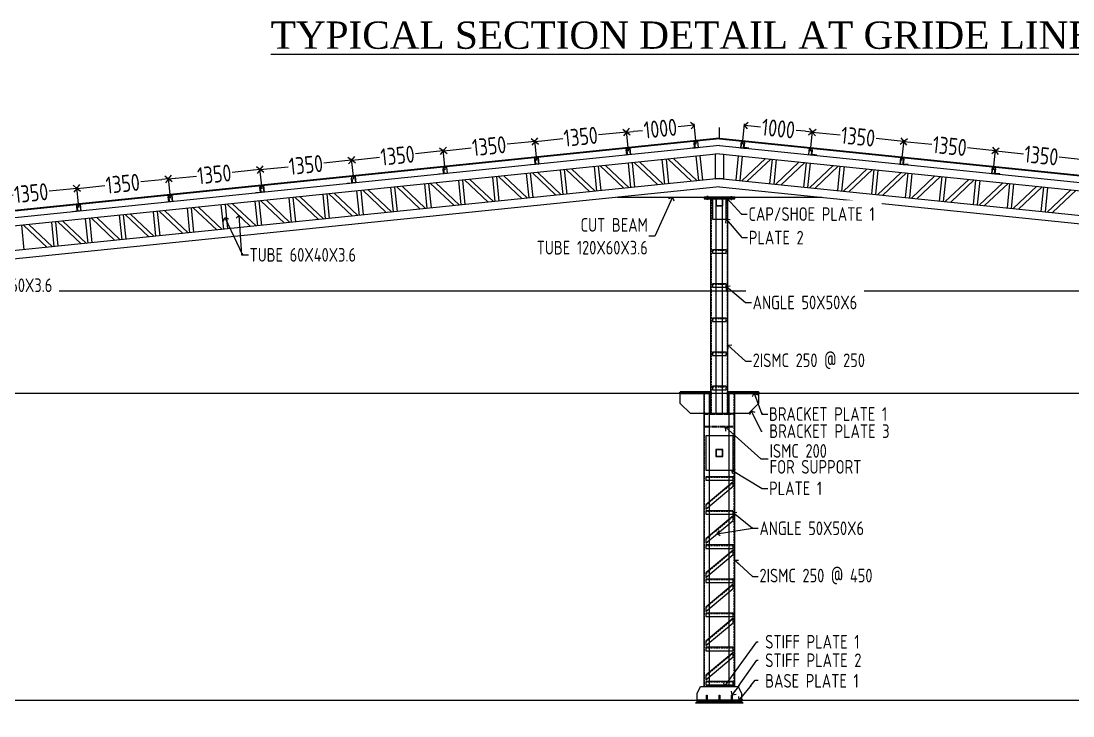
# Model space of a CAD drawing. Header units: millimetres. Extents: x 3470347 to 5996549, y -3470518 to 17149644.
# Drawn here: x 4639442 to 4654866, y 6613674 to 6623855 of the extents above; entities that cross this region are included whole.
import ezdxf

# ---------------------------------------------------------------- set-up
doc = ezdxf.new("R2010")
doc.units = ezdxf.units.MM
doc.header["$MEASUREMENT"] = 0
doc.header["$PDMODE"] = 35
doc.header["$PDSIZE"] = -5
doc.linetypes.add('DASHED', pattern=[0.75, 0.5, -0.25])
doc.linetypes.add('DASHED2', pattern=[0.375, 0.25, -0.125])
doc.layers.get('0').update_dxf_attribs({"linetype": 'CONTINUOUS', "lineweight": 25})
doc.layers.get('DEFPOINTS').update_dxf_attribs({"linetype": 'CONTINUOUS', "lineweight": 25})
doc.layers.add('BOLT', color=1, linetype='CONTINUOUS')
doc.layers.add('L5', color=10, linetype='CONTINUOUS', lineweight=40)
doc.layers.add('rRCC 1', color=3, linetype='CONTINUOUS', lineweight=25)
doc.styles.add('Arial', font='arial.ttf', dxfattribs={"height": 0.2})
doc.styles.add('DIM', font='geniso.shx', dxfattribs={"width": 0.85})
doc.styles.add('TEXT3', font='geniso.shx')
doc.dimstyles.new('ST-100', dxfattribs={"dimscale": 100, "dimtxt": 7, "dimasz": 5, "dimexe": 0.18, "dimexo": 0.0625, "dimgap": 0.2, "dimtad": 0, "dimdec": 0, "dimzin": 0, "dimdsep": 46, "dimtxsty": 'DIM', "dimblk": 'OPEN90', "dimcen": 0.09, "dimclrd": 256, "dimclrt": 7, "dimadec": 0, "dimazin": 0, "dimtfac": 1, "dimtdec": 0, "dimtofl": 0, "dimtmove": 0, "dimatfit": 3, "dimldrblk": 'OPEN90', "dimfxl": 1, "dimtolj": 1, "dimtzin": 0, "dimlwd": -1, "dimarcsym": 0})

# ---------------------------------------------------------------- blocks, each defined once
blk = doc.blocks.new('_Open90')
at = {"color": 0, "linetype": 'ByBlock', "lineweight": -2}
for p, q in [((0, 0), (-1, 0)), ((-0.5, 0.5), (0, 0)), ((0, 0), (-0.5, -0.5))]:
    blk.add_line(p, q, dxfattribs=at)
blk = doc.blocks.new('*D1465')
at = {"layer": 'BOLT'}
for p, q in [((4640162, 6621394), (4639853, 6621362)), ((4639018, 6621277), (4639327, 6621308))]:
    blk.add_line(p, q, dxfattribs=at)
at = {"layer": 'BOLT', "color": 0, "lineweight": -2}
for p, q in [((4640290, 6621124), (4640259, 6621422)), ((4638947, 6620987), (4638916, 6621284))]:
    blk.add_line(p, q, dxfattribs=at)
at = {"layer": 'DEFPOINTS', "color": 0}
for p in [(4640261, 6621404), (4640290, 6621118), (4638947, 6620981)]:
    blk.add_point(p, dxfattribs=at)
at = {"layer": 'BOLT', "yscale": 100, "zscale": 100}
for p, xscale, rotation in [((4640261, 6621404), 99.99999999999999, 5.848071763010204), ((4638918, 6621267), 100, 185.8480717630102)]:
    blk.add_blockref('_Open90', p, dxfattribs=dict(at, xscale=xscale, rotation=rotation))
at = {"layer": 'BOLT', "color": 7, "insert": (4639590, 6621335), "char_height": 250, "attachment_point": 5, "rotation": 5.8481, "style": 'DIM'}
blk.add_mtext('\\A1;1350', dxfattribs=at)
blk = doc.blocks.new('*D1466')
at = {"layer": 'BOLT'}
for p, q in [((4641505, 6621531), (4641196, 6621500)), ((4640361, 6621414), (4640670, 6621446))]:
    blk.add_line(p, q, dxfattribs=at)
at = {"layer": 'BOLT', "color": 0, "lineweight": -2}
for p, q in [((4641633, 6621262), (4641602, 6621560)), ((4640290, 6621124), (4640259, 6621422))]:
    blk.add_line(p, q, dxfattribs=at)
at = {"layer": 'DEFPOINTS', "color": 0}
for p in [(4641604, 6621542), (4641633, 6621256), (4640290, 6621118)]:
    blk.add_point(p, dxfattribs=at)
at = {"layer": 'BOLT', "yscale": 100, "zscale": 100}
for p, xscale, rotation in [((4641604, 6621542), 99.99999999999999, 5.848071763010204), ((4640261, 6621404), 100, 185.8480717630102)]:
    blk.add_blockref('_Open90', p, dxfattribs=dict(at, xscale=xscale, rotation=rotation))
at = {"layer": 'BOLT', "color": 7, "insert": (4640933, 6621473), "char_height": 250, "attachment_point": 5, "rotation": 5.8481, "style": 'DIM'}
blk.add_mtext('\\A1;1350', dxfattribs=at)
blk = doc.blocks.new('*D1467')
at = {"layer": 'BOLT', "color": 0, "lineweight": -2}
for p, q in [((4642976, 6621399), (4642945, 6621697)), ((4641633, 6621262), (4641602, 6621560))]:
    blk.add_line(p, q, dxfattribs=at)
at = {"layer": 'BOLT'}
for p, q in [((4641704, 6621552), (4642013, 6621583)), ((4642848, 6621669), (4642539, 6621637))]:
    blk.add_line(p, q, dxfattribs=at)
at = {"layer": 'DEFPOINTS', "color": 0}
for p in [(4642947, 6621679), (4642976, 6621393), (4641633, 6621256)]:
    blk.add_point(p, dxfattribs=at)
at = {"layer": 'BOLT', "xscale": 100, "yscale": 100, "zscale": 100}
for p, rotation in [((4642947, 6621679), 5.848071763014231), ((4641604, 6621542), 185.8480717630142)]:
    blk.add_blockref('_Open90', p, dxfattribs=dict(at, rotation=rotation))
at = {"layer": 'BOLT', "color": 7, "insert": (4642276, 6621610), "char_height": 250, "attachment_point": 5, "rotation": 5.8481, "style": 'DIM'}
blk.add_mtext('\\A1;1350', dxfattribs=at)
blk = doc.blocks.new('*D1468')
at = {"layer": 'BOLT', "color": 0, "lineweight": -2}
for p, q in [((4644319, 6621537), (4644288, 6621835)), ((4642976, 6621399), (4642945, 6621697))]:
    blk.add_line(p, q, dxfattribs=at)
at = {"layer": 'BOLT'}
for p, q in [((4643047, 6621689), (4643356, 6621721)), ((4644191, 6621807), (4643882, 6621775))]:
    blk.add_line(p, q, dxfattribs=at)
at = {"layer": 'DEFPOINTS', "color": 0}
for p in [(4644290, 6621817), (4644319, 6621531), (4642976, 6621393)]:
    blk.add_point(p, dxfattribs=at)
at = {"layer": 'BOLT', "xscale": 100, "yscale": 100, "zscale": 100}
for p, rotation in [((4644290, 6621817), 5.848071763006177), ((4642947, 6621679), 185.8480717630061)]:
    blk.add_blockref('_Open90', p, dxfattribs=dict(at, rotation=rotation))
at = {"layer": 'BOLT', "color": 7, "insert": (4643619, 6621748), "char_height": 250, "attachment_point": 5, "rotation": 5.8481, "style": 'DIM'}
blk.add_mtext('\\A1;1350', dxfattribs=at)
blk = doc.blocks.new('*D1469')
at = {"layer": 'BOLT', "color": 0, "lineweight": -2}
for p, q in [((4644319, 6621537), (4644288, 6621835)), ((4645662, 6621674), (4645631, 6621972))]:
    blk.add_line(p, q, dxfattribs=at)
at = {"layer": 'BOLT'}
for p, q in [((4644390, 6621827), (4644698, 6621859)), ((4645534, 6621944), (4645225, 6621912))]:
    blk.add_line(p, q, dxfattribs=at)
at = {"layer": 'DEFPOINTS', "color": 0}
for p in [(4645633, 6621954), (4644319, 6621531), (4645662, 6621668)]:
    blk.add_point(p, dxfattribs=at)
at = {"layer": 'BOLT', "xscale": 100, "yscale": 100, "zscale": 100}
for p, rotation in [((4645633, 6621954), 5.848071763045499), ((4644290, 6621817), 185.8480717630455)]:
    blk.add_blockref('_Open90', p, dxfattribs=dict(at, rotation=rotation))
at = {"layer": 'BOLT', "color": 7, "insert": (4644962, 6621885), "char_height": 250, "attachment_point": 5, "rotation": 5.8481, "style": 'DIM'}
blk.add_mtext('\\A1;1350', dxfattribs=at)
blk = doc.blocks.new('*D1470')
at = {"layer": 'BOLT'}
for p, q in [((4645733, 6621964), (4646041, 6621996)), ((4646877, 6622082), (4646568, 6622050))]:
    blk.add_line(p, q, dxfattribs=at)
at = {"layer": 'BOLT', "color": 0, "lineweight": -2}
for p, q in [((4647005, 6621812), (4646974, 6622110)), ((4645662, 6621674), (4645631, 6621972))]:
    blk.add_line(p, q, dxfattribs=at)
at = {"layer": 'DEFPOINTS', "color": 0}
for p in [(4646976, 6622092), (4647005, 6621806), (4645662, 6621668)]:
    blk.add_point(p, dxfattribs=at)
at = {"layer": 'BOLT', "xscale": 100, "yscale": 100, "zscale": 100}
for p, rotation in [((4646976, 6622092), 5.848071763014231), ((4645633, 6621954), 185.8480717630142)]:
    blk.add_blockref('_Open90', p, dxfattribs=dict(at, rotation=rotation))
at = {"layer": 'BOLT', "color": 7, "insert": (4646305, 6622023), "char_height": 250, "attachment_point": 5, "rotation": 5.8481, "style": 'DIM'}
blk.add_mtext('\\A1;1350', dxfattribs=at)
blk = doc.blocks.new('*D1471')
at = {"layer": 'BOLT'}
for p, q in [((4647076, 6622102), (4647384, 6622134)), ((4648220, 6622219), (4647911, 6622188))]:
    blk.add_line(p, q, dxfattribs=at)
at = {"layer": 'BOLT', "color": 0, "lineweight": -2}
for p, q in [((4648348, 6621950), (4648317, 6622247)), ((4647005, 6621812), (4646974, 6622110))]:
    blk.add_line(p, q, dxfattribs=at)
at = {"layer": 'DEFPOINTS', "color": 0}
for p in [(4648319, 6622229), (4648348, 6621943), (4647005, 6621806)]:
    blk.add_point(p, dxfattribs=at)
at = {"layer": 'BOLT', "xscale": 100, "yscale": 100, "zscale": 100}
for p, rotation in [((4646976, 6622092), 185.8480717630455), ((4648319, 6622229), 5.848071763045499)]:
    blk.add_blockref('_Open90', p, dxfattribs=dict(at, rotation=rotation))
at = {"layer": 'BOLT', "color": 7, "insert": (4647648, 6622161), "char_height": 250, "attachment_point": 5, "rotation": 5.8481, "style": 'DIM'}
blk.add_mtext('\\A1;1350', dxfattribs=at)
blk = doc.blocks.new('*D1472')
at = {"layer": 'BOLT'}
for p, q in [((4649214, 6622321), (4649079, 6622307)), ((4648418, 6622240), (4648553, 6622253))]:
    blk.add_line(p, q, dxfattribs=at)
at = {"layer": 'BOLT', "color": 0, "lineweight": -2}
for p, q in [((4649342, 6622051), (4649312, 6622349)), ((4648348, 6621950), (4648317, 6622247))]:
    blk.add_line(p, q, dxfattribs=at)
at = {"layer": 'DEFPOINTS', "color": 0}
for p in [(4649314, 6622331), (4649343, 6622045), (4648348, 6621943)]:
    blk.add_point(p, dxfattribs=at)
at = {"layer": 'BOLT', "yscale": 100, "zscale": 100}
for p, xscale, rotation in [((4648319, 6622229), 99.99999999999999, 185.8480717630119), ((4649314, 6622331), 100, 5.848071763011922)]:
    blk.add_blockref('_Open90', p, dxfattribs=dict(at, xscale=xscale, rotation=rotation))
at = {"layer": 'BOLT', "color": 7, "insert": (4648816, 6622280), "char_height": 250, "attachment_point": 5, "rotation": 5.8481, "style": 'DIM'}
blk.add_mtext('\\A1;1000', dxfattribs=at)
blk = doc.blocks.new('*D1456')
at = {"layer": 'BOLT', "color": 0, "lineweight": -2}
for p, q in [((4653701, 6621674), (4653732, 6621972)), ((4655044, 6621537), (4655074, 6621835))]:
    blk.add_line(p, q, dxfattribs=at)
at = {"layer": 'BOLT'}
for p, q in [((4653829, 6621944), (4654138, 6621912)), ((4654973, 6621827), (4654664, 6621859))]:
    blk.add_line(p, q, dxfattribs=at)
at = {"layer": 'DEFPOINTS', "color": 0}
for p in [(4653730, 6621954), (4653700, 6621668), (4655043, 6621531)]:
    blk.add_point(p, dxfattribs=at)
at = {"layer": 'BOLT', "yscale": 100, "zscale": 100}
for p, xscale, rotation in [((4653730, 6621954), 100, 174.1519282407262), ((4655073, 6621817), 99.99999999999999, 354.1519282407262)]:
    blk.add_blockref('_Open90', p, dxfattribs=dict(at, xscale=xscale, rotation=rotation))
at = {"layer": 'BOLT', "color": 7, "insert": (4654401, 6621885), "char_height": 250, "attachment_point": 5, "rotation": 354.1519, "style": 'DIM'}
blk.add_mtext('\\A1;1350', dxfattribs=at)
blk = doc.blocks.new('*D1457')
at = {"layer": 'BOLT', "color": 0, "lineweight": -2}
for p, q in [((4652358, 6621812), (4652389, 6622110)), ((4653701, 6621674), (4653732, 6621972))]:
    blk.add_line(p, q, dxfattribs=at)
at = {"layer": 'BOLT'}
for p, q in [((4652486, 6622082), (4652795, 6622050)), ((4653630, 6621964), (4653321, 6621996))]:
    blk.add_line(p, q, dxfattribs=at)
at = {"layer": 'DEFPOINTS', "color": 0}
for p in [(4652387, 6622092), (4652357, 6621806), (4653700, 6621668)]:
    blk.add_point(p, dxfattribs=at)
at = {"layer": 'BOLT', "xscale": 100, "yscale": 100, "zscale": 100}
for p, rotation in [((4652387, 6622092), 174.1519282407575), ((4653730, 6621954), 354.1519282407575)]:
    blk.add_blockref('_Open90', p, dxfattribs=dict(at, rotation=rotation))
at = {"layer": 'BOLT', "color": 7, "insert": (4653058, 6622023), "char_height": 250, "attachment_point": 5, "rotation": 354.1519, "style": 'DIM'}
blk.add_mtext('\\A1;1350', dxfattribs=at)
blk = doc.blocks.new('*D1458')
at = {"layer": 'BOLT', "color": 0, "lineweight": -2}
for p, q in [((4651015, 6621950), (4651046, 6622247)), ((4652358, 6621812), (4652389, 6622110))]:
    blk.add_line(p, q, dxfattribs=at)
at = {"layer": 'BOLT'}
for p, q in [((4651143, 6622219), (4651452, 6622188)), ((4652287, 6622102), (4651978, 6622134))]:
    blk.add_line(p, q, dxfattribs=at)
at = {"layer": 'DEFPOINTS', "color": 0}
for p in [(4651044, 6622229), (4651014, 6621943), (4652357, 6621806)]:
    blk.add_point(p, dxfattribs=at)
at = {"layer": 'BOLT', "yscale": 100, "zscale": 100}
for p, xscale, rotation in [((4651044, 6622229), 100, 174.1519282407262), ((4652387, 6622092), 99.99999999999999, 354.1519282407262)]:
    blk.add_blockref('_Open90', p, dxfattribs=dict(at, xscale=xscale, rotation=rotation))
at = {"layer": 'BOLT', "color": 7, "insert": (4651715, 6622161), "char_height": 250, "attachment_point": 5, "rotation": 354.1519, "style": 'DIM'}
blk.add_mtext('\\A1;1350', dxfattribs=at)
blk = doc.blocks.new('*D1459')
at = {"layer": 'BOLT', "color": 0, "lineweight": -2}
for p, q in [((4650020, 6622051), (4650051, 6622349)), ((4651015, 6621950), (4651046, 6622247))]:
    blk.add_line(p, q, dxfattribs=at)
at = {"layer": 'BOLT'}
for p, q in [((4650148, 6622321), (4650283, 6622307)), ((4650944, 6622240), (4650809, 6622253))]:
    blk.add_line(p, q, dxfattribs=at)
at = {"layer": 'DEFPOINTS', "color": 0}
for p in [(4650049, 6622331), (4650020, 6622045), (4651014, 6621943)]:
    blk.add_point(p, dxfattribs=at)
at = {"layer": 'BOLT', "xscale": 100, "yscale": 100, "zscale": 100}
for p, rotation in [((4650049, 6622331), 174.1519282407419), ((4651044, 6622229), 354.151928240742)]:
    blk.add_blockref('_Open90', p, dxfattribs=dict(at, rotation=rotation))
at = {"layer": 'BOLT', "color": 7, "insert": (4650546, 6622280), "char_height": 250, "attachment_point": 5, "rotation": 354.1519, "style": 'DIM'}
blk.add_mtext('\\A1;1000', dxfattribs=at)

msp = doc.modelspace()

# ---------------------------------------------------------------- hatches: boundary and pattern name
at = {"transparency": 33554559}
h = msp.add_hatch(color=2, dxfattribs=at)
h.dxf.hatch_style = 1
h.paths.add_polyline_path([(4648319.53, 6621988.69), (4648329.31, 6621893.18), (4648377.06, 6621898.08), (4648367.28, 6621993.58)])
h.paths.add_polyline_path([(4648323.04, 6621985.83), (4648332.17, 6621896.69), (4648373.55, 6621900.93), (4648364.43, 6621990.07)], flags=16)
h = msp.add_hatch(color=2, dxfattribs=at)
h.dxf.hatch_style = 1
h.paths.add_polyline_path([(4649314.33, 6622090.58), (4649324.11, 6621995.08), (4649371.86, 6621999.97), (4649362.08, 6622095.47)])
h.paths.add_polyline_path([(4649317.84, 6622087.72), (4649326.97, 6621998.59), (4649368.35, 6622002.82), (4649359.22, 6622091.96)], flags=16)
h = msp.add_hatch(color=2, dxfattribs=at)
h.dxf.hatch_style = 1
h.paths.add_polyline_path([(4649990.88, 6621999.97), (4650038.63, 6621995.08), (4650048.42, 6622090.58), (4650000.67, 6622095.47)])
h.paths.add_polyline_path([(4649994.39, 6622002.82), (4650035.78, 6621998.59), (4650044.91, 6622087.72), (4650003.52, 6622091.96)], flags=16)
h = msp.add_hatch(color=2, dxfattribs=at)
h.dxf.hatch_style = 1
h.paths.add_polyline_path([(4650985.68, 6621898.08), (4651033.43, 6621893.18), (4651043.21, 6621988.69), (4650995.46, 6621993.58)])
h.paths.add_polyline_path([(4650989.19, 6621900.93), (4651030.57, 6621896.69), (4651039.7, 6621985.83), (4650998.32, 6621990.07)], flags=16)
h = msp.add_hatch(color=2, dxfattribs=at)
h.dxf.hatch_style = 1
h.paths.add_polyline_path([(4646976.56, 6621851.13), (4646986.34, 6621755.63), (4647034.09, 6621760.52), (4647024.31, 6621856.02)])
h.paths.add_polyline_path([(4646980.07, 6621848.27), (4646989.2, 6621759.14), (4647030.58, 6621763.38), (4647021.45, 6621852.51)], flags=16)
h = msp.add_hatch(color=2, dxfattribs=at)
h.dxf.hatch_style = 1
h.paths.add_polyline_path([(4652328.65, 6621760.52), (4652376.4, 6621755.63), (4652386.18, 6621851.13), (4652338.43, 6621856.02)])
h.paths.add_polyline_path([(4652332.16, 6621763.38), (4652373.55, 6621759.14), (4652382.68, 6621848.27), (4652341.29, 6621852.51)], flags=16)
h = msp.add_hatch(color=2, dxfattribs=at)
h.dxf.hatch_style = 1
h.paths.add_polyline_path([(4645633.58, 6621713.58), (4645643.37, 6621618.08), (4645691.12, 6621622.97), (4645681.33, 6621718.47)])
h.paths.add_polyline_path([(4645637.09, 6621710.72), (4645646.22, 6621621.59), (4645687.61, 6621625.83), (4645678.48, 6621714.96)], flags=16)
h = msp.add_hatch(color=2, dxfattribs=at)
h.dxf.hatch_style = 1
h.paths.add_polyline_path([(4653671.63, 6621622.97), (4653719.38, 6621618.08), (4653729.16, 6621713.58), (4653681.41, 6621718.47)])
h.paths.add_polyline_path([(4653675.14, 6621625.83), (4653716.52, 6621621.59), (4653725.65, 6621710.72), (4653684.27, 6621714.96)], flags=16)
h = msp.add_hatch(color=2, dxfattribs=at)
h.dxf.hatch_style = 1
h.paths.add_polyline_path([(4644290.61, 6621576.03), (4644300.39, 6621480.53), (4644348.14, 6621485.42), (4644338.36, 6621580.92)])
h.paths.add_polyline_path([(4644294.12, 6621573.17), (4644303.25, 6621484.04), (4644344.63, 6621488.27), (4644335.5, 6621577.41)], flags=16)
h = msp.add_hatch(color=2, dxfattribs=at)
h.dxf.hatch_style = 1
h.paths.add_polyline_path([(4642947.64, 6621438.47), (4642957.42, 6621342.97), (4643005.17, 6621347.86), (4642995.39, 6621443.36)])
h.paths.add_polyline_path([(4642951.15, 6621435.62), (4642960.28, 6621346.48), (4643001.66, 6621350.72), (4642992.53, 6621439.86)], flags=16)
h = msp.add_hatch(color=2, dxfattribs=at)
h.dxf.hatch_style = 1
h.paths.add_polyline_path([(4641604.66, 6621300.92), (4641614.44, 6621205.42), (4641662.19, 6621210.31), (4641652.41, 6621305.81)])
h.paths.add_polyline_path([(4641608.17, 6621298.06), (4641617.3, 6621208.93), (4641658.68, 6621213.17), (4641649.56, 6621302.3)], flags=16)
h = msp.add_hatch(color=2, dxfattribs=at)
h.dxf.hatch_style = 1
h.paths.add_polyline_path([(4649631.37, 6621150.4), (4649631.37, 6621250.4), (4649731.37, 6621250.4), (4649731.37, 6621150.4)])
h.paths.add_polyline_path([(4649635.37, 6621154.4), (4649635.37, 6621246.4), (4649727.37, 6621246.4), (4649727.37, 6621154.4)], flags=16)
h = msp.add_hatch(color=2, dxfattribs=at)
h.dxf.hatch_style = 1
h.paths.add_polyline_path([(4640261.69, 6621163.37), (4640271.47, 6621067.87), (4640319.22, 6621072.76), (4640309.44, 6621168.26)])
h.paths.add_polyline_path([(4640265.2, 6621160.51), (4640274.33, 6621071.38), (4640315.71, 6621075.62), (4640306.58, 6621164.75)], flags=16)
h = msp.add_hatch(color=2, dxfattribs=at)
h.dxf.hatch_style = 1
h.paths.add_polyline_path([(4649631.37, 6617477.4), (4649631.37, 6617577.4), (4649731.37, 6617577.4), (4649731.37, 6617477.4)])
h.paths.add_polyline_path([(4649635.37, 6617481.4), (4649635.37, 6617573.4), (4649727.37, 6617573.4), (4649727.37, 6617481.4)], flags=16)

# ---------------------------------------------------------------- linework, layer by layer
at = {"color": 1}
for p, q in [((4649556.37, 6618104.4, 0), (4649556.37, 6621250.89, 0)), ((4649636.37, 6618104.4, 0), (4649636.37, 6621250.89, 0)), ((4649726.37, 6618104.4, 0), (4649726.37, 6621250.89, 0)), ((4649806.37, 6618104.4, 0), (4649806.37, 6621250.89, 0)), ((4649536.37, 6618004.4, 0), (4649536.37, 6618404.4, 0)), ((4649826.37, 6617804.4, 0), (4649826.37, 6618404.4, 0))]:
    msp.add_line(p, q, dxfattribs=at)
at = {"color": 1, "linetype": 'DASHED', "ltscale": 50}
for p, q in [((4649563.47, 6618104.4, 0), (4649563.47, 6621250.89, 0)), ((4649799.27, 6618104.4, 0), (4649799.27, 6621250.89, 0)), ((4649463.47, 6618004.4, 0), (4649463.47, 6618404.4, 0)), ((4649899.27, 6617804.4, 0), (4649899.27, 6618404.4, 0))]:
    msp.add_line(p, q, dxfattribs=at)
at = {"color": 8, "elevation": 0}
for points in [[(4649681.37, 6622128.17), (4649681.37, 6622295.34)], [(4634681.37, 6619904.4), (4664681.37, 6619904.4)], [(4634681.37, 6618404.4), (4664681.37, 6618404.4)]]:
    msp.add_lwpolyline(points, dxfattribs=at)
at = {"color": 140, "elevation": 0}
for points in [[(4649681.37, 6622138.22), (4664696.37, 6620600.33), (4664696.37, 6616806.99)], [(4649681.37, 6622128.17), (4634676.37, 6620591.3), (4634676.37, 6616806.99)], [(4649681.37, 6622128.17), (4664686.37, 6620591.3), (4664686.37, 6616806.99)]]:
    msp.add_lwpolyline(points, dxfattribs=at)
at = {"color": 3, "elevation": 0}
for points in [[(4649681.36, 6622031.67), (4634775.22, 6620504.92)], [(4649681.38, 6622031.67), (4664587.52, 6620504.92)], [(4649681.38, 6622031.67), (4664587.52, 6620504.92)], [(4649681.36, 6621911.04), (4634787.45, 6620385.54)], [(4648880.59, 6621467.14), (4648843.91, 6621825.26)], [(4648940.28, 6621473.25), (4648903.6, 6621831.38)], [(4648928.47, 6621833.92), (4649274.27, 6621507.46)], [(4649007.32, 6621842), (4649353.15, 6621515.51)], [(4649377.99, 6621518.08), (4649341.31, 6621876.21)], [(4649437.68, 6621524.2), (4649401, 6621882.32)], [(4649681.36, 6621911.04), (4649621.36, 6621904.89), (4649621.36, 6621543.01), (4649681.36, 6621549.16)], [(4649681.38, 6621911.04), (4664575.29, 6620385.54)], [(4649681.38, 6621911.04), (4649741.38, 6621904.89), (4649741.38, 6621543.01), (4649681.38, 6621549.16)], [(4649925.06, 6621524.2), (4649961.75, 6621882.32)], [(4649984.75, 6621518.08), (4650021.43, 6621876.21)], [(4650355.43, 6621842), (4650009.59, 6621515.51)], [(4650434.27, 6621833.92), (4650088.47, 6621507.46)], [(4650422.46, 6621473.25), (4650459.14, 6621831.38)], [(4650482.15, 6621467.14), (4650518.83, 6621825.26)], [(4647388.4, 6621314.3), (4647351.72, 6621672.43)], [(4647448.09, 6621320.41), (4647411.41, 6621678.54)], [(4647436.28, 6621681.09), (4647782.08, 6621354.62)], [(4647515.12, 6621689.16), (4647860.96, 6621362.67)], [(4647885.8, 6621365.25), (4647849.12, 6621723.37)], [(4647945.49, 6621371.36), (4647908.8, 6621729.49)], [(4647933.67, 6621732.03), (4648279.48, 6621405.57)], [(4648012.52, 6621740.11), (4648358.36, 6621413.62)], [(4648383.2, 6621416.19), (4648346.51, 6621774.32)], [(4648442.88, 6621422.31), (4648406.2, 6621780.43)], [(4648431.07, 6621782.98), (4648776.88, 6621456.51)], [(4648509.92, 6621791.06), (4648855.75, 6621464.56)], [(4650852.82, 6621791.06), (4650506.99, 6621464.56)], [(4650931.67, 6621782.98), (4650585.87, 6621456.51)], [(4650919.86, 6621422.31), (4650956.54, 6621780.43)], [(4650979.55, 6621416.19), (4651016.23, 6621774.32)], [(4651350.22, 6621740.11), (4651004.39, 6621413.62)], [(4651429.07, 6621732.03), (4651083.27, 6621405.57)], [(4651417.26, 6621371.36), (4651453.94, 6621729.49)], [(4651476.95, 6621365.25), (4651513.63, 6621723.37)], [(4651847.62, 6621689.16), (4651501.78, 6621362.67)], [(4651926.47, 6621681.09), (4651580.66, 6621354.62)], [(4651914.66, 6621320.41), (4651951.34, 6621678.54)], [(4651974.34, 6621314.3), (4652011.02, 6621672.43)], [(4649681.36, 6621549.16), (4634824.13, 6620027.42)], [(4645896.21, 6621161.46), (4645859.53, 6621519.59)], [(4645955.89, 6621167.58), (4645919.21, 6621525.7)], [(4645944.08, 6621528.25), (4646289.89, 6621201.79)], [(4646022.93, 6621536.33), (4646368.77, 6621209.83)], [(4646393.6, 6621212.41), (4646356.92, 6621570.54)], [(4646453.29, 6621218.52), (4646416.61, 6621576.65)], [(4646441.48, 6621579.2), (4646787.28, 6621252.73)], [(4646520.33, 6621587.27), (4646866.16, 6621260.78)], [(4646891, 6621263.36), (4646854.32, 6621621.48)], [(4646950.69, 6621269.47), (4646914.01, 6621627.6)], [(4646938.88, 6621630.14), (4647284.68, 6621303.68)], [(4647017.73, 6621638.22), (4647363.56, 6621311.72)], [(4649681.38, 6621549.16), (4664538.61, 6620027.42)], [(4652345.02, 6621638.22), (4651999.18, 6621311.72)], [(4652423.86, 6621630.14), (4652078.06, 6621303.68)], [(4652412.05, 6621269.47), (4652448.73, 6621627.6)], [(4652471.74, 6621263.36), (4652508.42, 6621621.48)], [(4652842.41, 6621587.27), (4652496.58, 6621260.78)], [(4652921.26, 6621579.2), (4652575.46, 6621252.73)], [(4652909.45, 6621218.52), (4652946.13, 6621576.65)], [(4652969.14, 6621212.41), (4653005.82, 6621570.54)], [(4653339.81, 6621536.33), (4652993.98, 6621209.83)], [(4653418.66, 6621528.25), (4653072.86, 6621201.79)], [(4653406.85, 6621167.58), (4653443.53, 6621525.7)], [(4653466.54, 6621161.46), (4653503.22, 6621519.59)], [(4649681.36, 6621428.53), (4634836.36, 6619908.04)], [(4644404.01, 6621008.63), (4644367.33, 6621366.75)], [(4644463.7, 6621014.74), (4644427.02, 6621372.87)], [(4644451.89, 6621375.42), (4644797.69, 6621048.95)], [(4644530.74, 6621383.49), (4644876.57, 6621057)], [(4644901.41, 6621059.57), (4644864.73, 6621417.7)], [(4644961.1, 6621065.69), (4644924.42, 6621423.81)], [(4644949.29, 6621426.36), (4645295.09, 6621099.9)], [(4645028.14, 6621434.44), (4645373.97, 6621107.94)], [(4645398.81, 6621110.52), (4645362.13, 6621468.65)], [(4645458.5, 6621116.63), (4645421.82, 6621474.76)], [(4645446.69, 6621477.31), (4645792.49, 6621150.84)], [(4645525.53, 6621485.38), (4645871.37, 6621158.89)], [(4649681.38, 6621428.53), (4664526.38, 6619908.04)], [(4653837.21, 6621485.38), (4653491.37, 6621158.89)], [(4653916.06, 6621477.31), (4653570.25, 6621150.84)], [(4653904.25, 6621116.63), (4653940.93, 6621474.76)], [(4653963.93, 6621110.52), (4654000.62, 6621468.65)], [(4654334.61, 6621434.44), (4653988.77, 6621107.94)], [(4654413.46, 6621426.36), (4654067.65, 6621099.9)], [(4654401.64, 6621065.69), (4654438.33, 6621423.81)], [(4654461.33, 6621059.57), (4654498.01, 6621417.7)], [(4654832.01, 6621383.49), (4654486.17, 6621057)], [(4654910.85, 6621375.42), (4654565.05, 6621048.95)], [(4642911.82, 6620855.79), (4642875.14, 6621213.92)], [(4642971.51, 6620861.91), (4642934.83, 6621220.03)], [(4642959.7, 6621222.58), (4643305.5, 6620896.11)], [(4643038.54, 6621230.65), (4643384.38, 6620904.16)], [(4643409.22, 6620906.74), (4643372.54, 6621264.86)], [(4643468.91, 6620912.85), (4643432.22, 6621270.98)], [(4643457.09, 6621273.52), (4643802.9, 6620947.06)], [(4643535.94, 6621281.6), (4643881.78, 6620955.11)], [(4643906.62, 6620957.68), (4643869.93, 6621315.81)], [(4643966.3, 6620963.8), (4643929.62, 6621321.92)], [(4643954.49, 6621324.47), (4644300.3, 6620998.01)], [(4644033.34, 6621332.55), (4644379.17, 6621006.05)], [(4648181.36, 6621274.89), (4651181.36, 6621274.89)], [(4641419.63, 6620702.96), (4641382.95, 6621061.08)], [(4641479.31, 6620709.07), (4641442.63, 6621067.2)], [(4641467.5, 6621069.74), (4641813.31, 6620743.28)], [(4641546.35, 6621077.82), (4641892.19, 6620751.32)], [(4641917.02, 6620753.9), (4641880.34, 6621112.03)], [(4641976.71, 6620760.01), (4641940.03, 6621118.14)], [(4641964.9, 6621120.69), (4642310.7, 6620794.22)], [(4642043.75, 6621128.76), (4642389.58, 6620802.27)], [(4642414.42, 6620804.85), (4642377.74, 6621162.97)], [(4642474.11, 6620810.96), (4642437.43, 6621169.09)], [(4642462.3, 6621171.63), (4642808.1, 6620845.17)], [(4642541.15, 6621179.71), (4642886.98, 6620853.22)], [(4639927.43, 6620550.12), (4639890.75, 6620908.25)], [(4639987.12, 6620556.23), (4639950.44, 6620914.36)], [(4639975.31, 6620916.91), (4640321.11, 6620590.44)], [(4640054.16, 6620924.98), (4640399.99, 6620598.49)], [(4640424.83, 6620601.06), (4640388.15, 6620959.19)], [(4640484.52, 6620607.18), (4640447.84, 6620965.3)], [(4640472.71, 6620967.85), (4640818.51, 6620641.39)], [(4640551.56, 6620975.93), (4640897.39, 6620649.43)], [(4640922.23, 6620652.01), (4640885.55, 6621010.14)], [(4640981.92, 6620658.12), (4640945.24, 6621016.25)], [(4640970.11, 6621018.8), (4641315.91, 6620692.33)], [(4641048.95, 6621026.87), (4641394.79, 6620700.38)], [(4639489.72, 6620505.29), (4639453.04, 6620863.41)], [(4639477.91, 6620865.96), (4639823.72, 6620539.5)], [(4639556.76, 6620874.04), (4639902.59, 6620547.54)], [(4649581.37, 6620454.4), (4649781.37, 6620454.4), (4649781.37, 6620504.4), (4649581.37, 6620504.4), (4649581.37, 6620454.4)], [(4649581.37, 6619954.4), (4649781.37, 6619954.4), (4649781.37, 6620004.4), (4649581.37, 6620004.4), (4649581.37, 6619954.4)], [(4649581.37, 6619454.4), (4649781.37, 6619454.4), (4649781.37, 6619504.4), (4649581.37, 6619504.4), (4649581.37, 6619454.4)], [(4649581.37, 6618954.4), (4649781.37, 6618954.4), (4649781.37, 6619004.4), (4649581.37, 6619004.4), (4649581.37, 6618954.4)], [(4649581.37, 6618454.4), (4649781.37, 6618454.4), (4649781.37, 6618504.4), (4649581.37, 6618504.4), (4649581.37, 6618454.4)], [(4649481.37, 6617129.4), (4649881.37, 6617129.4), (4649881.37, 6617179.4), (4649481.37, 6617179.4), (4649481.37, 6617129.4)], [(4649881.38, 6617104.41), (4649481.37, 6616769.61), (4649481.37, 6616704.4), (4649881.37, 6617039.2), (4649881.37, 6617104.4)], [(4649481.37, 6616629.4), (4649881.37, 6616629.4), (4649881.37, 6616679.4), (4649481.37, 6616679.4), (4649481.37, 6616629.4)], [(4649881.38, 6616604.41), (4649481.37, 6616269.61), (4649481.37, 6616204.4), (4649881.37, 6616539.2), (4649881.37, 6616604.4)], [(4649481.37, 6616129.4), (4649881.37, 6616129.4), (4649881.37, 6616179.4), (4649481.37, 6616179.4), (4649481.37, 6616129.4)], [(4649881.38, 6616104.41), (4649481.37, 6615769.61), (4649481.37, 6615704.4), (4649881.37, 6616039.2), (4649881.37, 6616104.4)], [(4649481.37, 6615629.4), (4649881.37, 6615629.4), (4649881.37, 6615679.4), (4649481.37, 6615679.4), (4649481.37, 6615629.4)], [(4649881.38, 6615604.41), (4649481.37, 6615269.61), (4649481.37, 6615204.4), (4649881.37, 6615539.2), (4649881.37, 6615604.4)], [(4649481.37, 6615129.4), (4649881.37, 6615129.4), (4649881.37, 6615179.4), (4649481.37, 6615179.4), (4649481.37, 6615129.4)], [(4649881.38, 6615104.41), (4649481.37, 6614769.61), (4649481.37, 6614704.4), (4649881.37, 6615039.2), (4649881.37, 6615104.4)], [(4649481.37, 6614629.4), (4649881.37, 6614629.4), (4649881.37, 6614679.4), (4649481.37, 6614679.4), (4649481.37, 6614629.4)], [(4649881.38, 6614604.41), (4649481.37, 6614269.61), (4649481.37, 6614204.4), (4649881.37, 6614539.2), (4649881.37, 6614604.4)]]:
    msp.add_lwpolyline(points, dxfattribs=at)
at = {"elevation": 0}
for points in [[(4648367.28, 6621993.58), (4648377.06, 6621898.08), (4648329.31, 6621893.18), (4648319.53, 6621988.69)], [(4648364.43, 6621990.07), (4648373.55, 6621900.93), (4648332.17, 6621896.69), (4648323.04, 6621985.83)], [(4649362.08, 6622095.47), (4649371.86, 6621999.97), (4649324.11, 6621995.08), (4649314.33, 6622090.58)], [(4649359.22, 6622091.96), (4649368.35, 6622002.82), (4649326.97, 6621998.59), (4649317.84, 6622087.72)], [(4650000.67, 6622095.47), (4649990.88, 6621999.97), (4650038.63, 6621995.08), (4650048.42, 6622090.58)], [(4650003.52, 6622091.96), (4649994.39, 6622002.82), (4650035.78, 6621998.59), (4650044.91, 6622087.72)], [(4650995.46, 6621993.58), (4650985.68, 6621898.08), (4651033.43, 6621893.18), (4651043.21, 6621988.69)], [(4650998.32, 6621990.07), (4650989.19, 6621900.93), (4651030.57, 6621896.69), (4651039.7, 6621985.83)], [(4647024.31, 6621856.02), (4647034.09, 6621760.52), (4646986.34, 6621755.63), (4646976.56, 6621851.13)], [(4647021.45, 6621852.51), (4647030.58, 6621763.38), (4646989.2, 6621759.14), (4646980.07, 6621848.27)], [(4652338.43, 6621856.02), (4652328.65, 6621760.52), (4652376.4, 6621755.63), (4652386.18, 6621851.13)], [(4652341.29, 6621852.51), (4652332.16, 6621763.38), (4652373.55, 6621759.14), (4652382.68, 6621848.27)], [(4645681.33, 6621718.47), (4645691.12, 6621622.97), (4645643.37, 6621618.08), (4645633.58, 6621713.58)], [(4645678.48, 6621714.96), (4645687.61, 6621625.83), (4645646.22, 6621621.59), (4645637.09, 6621710.72)], [(4653681.41, 6621718.47), (4653671.63, 6621622.97), (4653719.38, 6621618.08), (4653729.16, 6621713.58)], [(4653684.27, 6621714.96), (4653675.14, 6621625.83), (4653716.52, 6621621.59), (4653725.65, 6621710.72)], [(4644338.36, 6621580.92), (4644348.14, 6621485.42), (4644300.39, 6621480.53), (4644290.61, 6621576.03)], [(4644335.5, 6621577.41), (4644344.63, 6621488.27), (4644303.25, 6621484.04), (4644294.12, 6621573.17)], [(4642995.39, 6621443.36), (4643005.17, 6621347.86), (4642957.42, 6621342.97), (4642947.64, 6621438.47)], [(4642992.53, 6621439.86), (4643001.66, 6621350.72), (4642960.28, 6621346.48), (4642951.15, 6621435.62)], [(4641652.41, 6621305.81), (4641662.19, 6621210.31), (4641614.44, 6621205.42), (4641604.66, 6621300.92)], [(4641649.56, 6621302.3), (4641658.68, 6621213.17), (4641617.3, 6621208.93), (4641608.17, 6621298.06)], [(4640309.44, 6621168.26), (4640319.22, 6621072.76), (4640271.47, 6621067.87), (4640261.69, 6621163.37)], [(4640306.58, 6621164.75), (4640315.71, 6621075.62), (4640274.33, 6621071.38), (4640265.2, 6621160.51)]]:
    msp.add_lwpolyline(points, close=True, dxfattribs=at)
at = {"color": 3, "elevation": 0}
for points in [[(4649249.5, 6621987.43), (4649248.89, 6621993.4), (4649317.53, 6622000.43), (4649310.5, 6622069.07), (4649316.47, 6622069.69), (4649324.11, 6621995.08)], [(4650113.24, 6621987.43), (4650113.85, 6621993.4), (4650045.21, 6622000.43), (4650052.24, 6622069.07), (4650046.28, 6622069.69), (4650038.63, 6621995.08)], [(4646911.73, 6621747.99), (4646911.12, 6621753.96), (4646979.76, 6621760.99), (4646972.73, 6621829.63), (4646978.7, 6621830.24), (4646986.34, 6621755.63)], [(4648254.7, 6621885.54), (4648254.09, 6621891.51), (4648322.73, 6621898.54), (4648315.7, 6621967.18), (4648321.67, 6621967.79), (4648329.31, 6621893.18)], [(4651108.04, 6621885.54), (4651108.65, 6621891.51), (4651040.01, 6621898.54), (4651047.04, 6621967.18), (4651041.07, 6621967.79), (4651033.43, 6621893.18)], [(4652451.01, 6621747.99), (4652451.62, 6621753.96), (4652382.98, 6621760.99), (4652390.01, 6621829.63), (4652384.05, 6621830.24), (4652376.4, 6621755.63)], [(4645568.76, 6621610.44), (4645568.14, 6621616.41), (4645636.79, 6621623.44), (4645629.76, 6621692.08), (4645635.72, 6621692.69), (4645643.37, 6621618.08)], [(4653793.99, 6621610.44), (4653794.6, 6621616.41), (4653725.96, 6621623.44), (4653732.99, 6621692.08), (4653727.02, 6621692.69), (4653719.38, 6621618.08)], [(4644225.78, 6621472.88), (4644225.17, 6621478.85), (4644293.81, 6621485.88), (4644286.78, 6621554.52), (4644292.75, 6621555.14), (4644300.39, 6621480.53)], [(4642882.81, 6621335.33), (4642882.2, 6621341.3), (4642950.84, 6621348.33), (4642943.81, 6621416.97), (4642949.78, 6621417.58), (4642957.42, 6621342.97)], [(4641539.83, 6621197.78), (4641539.22, 6621203.75), (4641607.86, 6621210.78), (4641600.83, 6621279.42), (4641606.8, 6621280.03), (4641614.44, 6621205.42)], [(4649631.37, 6621150.4), (4649731.37, 6621150.4), (4649731.37, 6621250.4), (4649631.37, 6621250.4)], [(4649635.37, 6621154.4), (4649727.37, 6621154.4), (4649727.37, 6621246.4), (4649635.37, 6621246.4)], [(4640196.86, 6621060.23), (4640196.25, 6621066.19), (4640264.89, 6621073.23), (4640257.86, 6621141.87), (4640263.83, 6621142.48), (4640271.47, 6621067.87)], [(4649631.37, 6617477.4), (4649731.37, 6617477.4), (4649731.37, 6617577.4), (4649631.37, 6617577.4)], [(4649635.37, 6617481.4), (4649727.37, 6617481.4), (4649727.37, 6617573.4), (4649635.37, 6617573.4)]]:
    msp.add_lwpolyline(points, close=True, dxfattribs=at)
at = {"color": 5, "elevation": 0}
for points in [[(4649907, 6621250.89), (4649907, 6621274.89), (4649456.37, 6621274.89), (4649456.37, 6621250.89)], [(4649781.37, 6621250.4), (4649581.37, 6621250.4), (4649581.37, 6620950.4), (4649781.37, 6620950.4)], [(4649881.37, 6617777.4), (4649481.37, 6617777.4), (4649481.37, 6617277.4), (4649881.37, 6617277.4)]]:
    msp.add_lwpolyline(points, close=True, dxfattribs=at)
for points in [[(4649907, 6621262.89), (4649456.37, 6621262.89)], [(4649514.37, 6621274.89), (4649514.37, 6621282.89), (4649498.37, 6621282.89), (4649498.37, 6621274.89)], [(4649514.37, 6621250.89), (4649514.37, 6621242.89), (4649498.37, 6621242.89), (4649498.37, 6621250.89)], [(4649506.37, 6621242.89), (4649506.37, 6621282.89)], [(4649506.37, 6621250.89), (4649506.37, 6621274.89)], [(4649848.37, 6621274.89), (4649848.37, 6621282.89), (4649864.37, 6621282.89), (4649864.37, 6621274.89)], [(4649848.37, 6621250.89), (4649848.37, 6621242.89), (4649864.37, 6621242.89), (4649864.37, 6621250.89)], [(4649856.37, 6621242.89), (4649856.37, 6621282.89)], [(4649856.37, 6621250.89), (4649856.37, 6621274.89)]]:
    msp.add_lwpolyline(points, dxfattribs=at)
at = {"color": 3, "linetype": 'DASHED', "ltscale": 50, "elevation": 0}
for points in [[(4649581.37, 6620498.4), (4649781.37, 6620498.4)], [(4649581.37, 6619998.4), (4649781.37, 6619998.4)], [(4649581.37, 6619498.4), (4649781.37, 6619498.4)], [(4649581.37, 6618998.4), (4649781.37, 6618998.4)], [(4649581.37, 6618498.4), (4649781.37, 6618498.4)], [(4649481.37, 6617173.4), (4649881.37, 6617173.4)], [(4649481.37, 6616761.78), (4649881.37, 6617096.58)], [(4649481.37, 6616673.4), (4649881.37, 6616673.4)], [(4649481.37, 6616261.78), (4649881.37, 6616596.58)], [(4649481.37, 6616173.4), (4649881.37, 6616173.4)], [(4649481.37, 6615761.78), (4649881.37, 6616096.58)], [(4649481.37, 6615673.4), (4649881.37, 6615673.4)], [(4649481.37, 6615261.78), (4649881.37, 6615596.58)], [(4649481.37, 6615173.4), (4649881.37, 6615173.4)], [(4649481.37, 6614761.78), (4649881.37, 6615096.58)], [(4649481.37, 6614673.4), (4649881.37, 6614673.4)], [(4649481.37, 6614261.78), (4649881.37, 6614596.58)]]:
    msp.add_lwpolyline(points, dxfattribs=at)
at = {"color": 6, "linetype": 'DASHED2', "ltscale": 50, "elevation": 0}
for points in [[(4649899.27, 6617904.4), (4649463.47, 6617904.4), (4649463.47, 6618104.4), (4649899.27, 6618104.4)], [(4649899.27, 6617915.2), (4649463.47, 6617915.2), (4649463.47, 6618093.6), (4649899.27, 6618093.6)]]:
    msp.add_lwpolyline(points, close=True, dxfattribs=at)
at = {"layer": 'L5', "color": 0, "linetype": 'ByBlock', "elevation": 0}
for points in [[(4649556.37, 6618404.4), (4649106.37, 6618404.4), (4649106.37, 6618416.4), (4649556.37, 6618416.4)], [(4649806.37, 6618404.4), (4650256.37, 6618404.4), (4650256.37, 6618416.4), (4649806.37, 6618416.4)]]:
    msp.add_lwpolyline(points, close=True, dxfattribs=at)

# ---------------------------------------------------------------- texts
at = {"color": 7, "lineweight": 25, "insert": (4649898.22, 6623646.25, 0), "char_height": 400, "width": 40509.6038, "attachment_point": 5, "style": 'Arial'}
msp.add_mtext('{\\ftimes new roman|b0|i0|c0|p0;\\LTYPICAL SECTION DETAIL AT GRIDE LINE 1 & 6 }', dxfattribs=at)
at = {"lineweight": 25, "insert": (4619614.96, 6614007.88, 0), "char_height": 222.5378, "width": 60811.1409, "attachment_point": 1, "style": 'TEXT3', "bg_fill": 2}
msp.add_mtext('{\\ftimes new roman|b0|i0|c0|p0;\\L-}', dxfattribs=at)
at = {"layer": 'rRCC 1', "color": 7, "char_height": 200, "attachment_point": 4, "style": 'DIM', "bg_fill": 2}
for s, insert in [('\\A1;\\Fgeniso.shx|c1;ANGLE 50X50X6', (4650269.49, 6616423.46, 0)), ('\\A1;2ISMC 250 @ 450', (4650269.49, 6615716.28, 0))]:
    msp.add_mtext(s, dxfattribs=dict(at, insert=insert))

# ---------------------------------------------------------------- dimensions: what is measured, and where the dimension line sits
at = {"layer": 'BOLT'}
for base, p1, p2, angle, picture, middle in [((4649313.8, 6622331.26, 0), (4648348.3, 6621943.38, 0), (4649343.09, 6622045.27, 0), 5.848072, '*D1472', (4648816.4, 6622280.32, 0)), ((4650048.94, 6622331.26, 0), (4651014.44, 6621943.38, 0), (4650019.65, 6622045.27, 0), 174.151928, '*D1459', (4650546.34, 6622280.32, 0)), ((4648319.01, 6622229.37, 0), (4647005.32, 6621805.83, 0), (4648348.3, 6621943.38, 0), 5.848072, '*D1471', (4647647.52, 6622160.6, 0)), ((4651043.74, 6622229.37, 0), (4652357.42, 6621805.83, 0), (4651014.44, 6621943.38, 0), 174.151928, '*D1458', (4651715.22, 6622160.6, 0)), ((4646976.03, 6622091.82, 0), (4645662.35, 6621668.27, 0), (4647005.32, 6621805.83, 0), 5.848072, '*D1470', (4646304.54, 6622023.04, 0)), ((4652386.71, 6622091.82, 0), (4653700.39, 6621668.27, 0), (4652357.42, 6621805.83, 0), 174.151928, '*D1457', (4653058.2, 6622023.04, 0)), ((4645633.06, 6621954.27, 0), (4644319.38, 6621530.72, 0), (4645662.35, 6621668.27, 0), 5.848072, '*D1469', (4644961.57, 6621885.49, 0)), ((4653729.69, 6621954.27, 0), (4655043.37, 6621530.72, 0), (4653700.39, 6621668.27, 0), 174.151928, '*D1456', (4654401.17, 6621885.49, 0)), ((4644290.08, 6621816.71, 0), (4642976.4, 6621393.17, 0), (4644319.38, 6621530.72, 0), 5.848072, '*D1468', (4643618.6, 6621747.94, 0)), ((4641604.14, 6621541.61, 0), (4640290.45, 6621118.06, 0), (4641633.43, 6621255.62, 0), 5.848072, '*D1466', (4640932.65, 6621472.83, 0)), ((4642947.11, 6621679.16, 0), (4641633.43, 6621255.62, 0), (4642976.4, 6621393.17, 0), 5.848072, '*D1467', (4642275.62, 6621610.39, 0)), ((4640261.16, 6621404.06, 0), (4638947.48, 6620980.51, 0), (4640290.45, 6621118.06, 0), 5.848072, '*D1465', (4639589.67, 6621335.28, 0))]:
    dim = msp.add_linear_dim(base=base, p1=p1, p2=p2, angle=angle, dimstyle='ST-100', override={"dimtxt": 2.5, "dimasz": 1, "dimtmove": 1}, dxfattribs=at)
    dim.commit()
    dim.dimension.update_dxf_attribs({"geometry": picture, "text_midpoint": middle})

# ---------------------------------------------------------------- next in the draw order: linework, layer by layer
at = {"color": 1}
for p, q in [((4649456.37, 6614104.4, 0), (4649456.37, 6618404.4, 0)), ((4649906.37, 6614104.4, 0), (4649906.37, 6618404.4, 0)), ((4649536.37, 6614104.4, 0), (4649536.37, 6618004.4, 0)), ((4649826.37, 6614104.4, 0), (4649826.37, 6617804.4, 0))]:
    msp.add_line(p, q, dxfattribs=at)
at = {"color": 1, "linetype": 'DASHED', "ltscale": 50}
for p, q in [((4649463.47, 6614104.4, 0), (4649463.47, 6618004.4, 0)), ((4649899.27, 6614104.4, 0), (4649899.27, 6617804.4, 0))]:
    msp.add_line(p, q, dxfattribs=at)
at = {"color": 3, "elevation": 0}
msp.add_lwpolyline([(4649481.37, 6614129.4), (4649881.37, 6614129.4), (4649881.37, 6614179.4), (4649481.37, 6614179.4), (4649481.37, 6614129.4)], dxfattribs=at)
at = {"color": 3, "linetype": 'DASHED', "ltscale": 50, "elevation": 0}
msp.add_lwpolyline([(4649481.37, 6614173.4), (4649881.37, 6614173.4)], dxfattribs=at)
at = {"color": 4, "elevation": 0}
for points in [[(4649956.37, 6614104.4), (4650006.37, 6614004.4), (4650006.37, 6613904.4), (4649356.37, 6613904.4), (4649356.37, 6614004.4), (4649406.37, 6614104.4)], [(4649491.37, 6613904.4), (4649491.37, 6613979.4), (4649501.37, 6613979.4), (4649501.37, 6613904.4)], [(4649676.37, 6613904.4), (4649676.37, 6613979.4), (4649686.37, 6613979.4), (4649686.37, 6613904.4)], [(4649859.7, 6613904.4), (4649859.7, 6613979.4), (4649869.7, 6613979.4), (4649869.7, 6613904.4)]]:
    msp.add_lwpolyline(points, close=True, dxfattribs=at)
at = {"color": 8, "elevation": 0}
msp.add_lwpolyline([(4634681.37, 6613904.4), (4664681.37, 6613904.4)], dxfattribs=at)
at = {"color": 6, "elevation": 0}
msp.add_lwpolyline([(4649331.37, 6613859.4), (4649356.37, 6613884.4), (4650006.37, 6613884.4), (4650031.37, 6613859.4)], close=True, dxfattribs=at)
at = {"color": 5, "elevation": 0}
msp.add_lwpolyline([(4649356.37, 6613884.4), (4649356.37, 6613904.4), (4650006.37, 6613904.4), (4650006.37, 6613884.4), (4649356.37, 6613884.4)], dxfattribs=at)

# ---------------------------------------------------------------- next in the draw order: texts
at = {"layer": 'rRCC 1', "color": 7, "char_height": 200, "attachment_point": 4, "style": 'DIM', "bg_fill": 2}
for s, insert in [('\\A1;CAP/SHOE PLATE 1', (4650108.15, 6621027.68, 0)), ('\\A1;TUBE 60X40X3.6', (4642791.68, 6620430.12, 0)), ('\\A1;TUBE 120X60X3.6', (4638272.13, 6619984.63, 0)), ('\\A1;ANGLE 50X50X6', (4650169.49, 6619732.23, 0)), ('\\A1;2ISMC 250 @ 250', (4650169.49, 6618870.29, 0))]:
    msp.add_mtext(s, dxfattribs=dict(at, insert=insert))
at = {"layer": 'rRCC 1', "color": 7, "insert": (4650417.73, 6617440.5, 0), "char_height": 200, "attachment_point": 4, "line_spacing_factor": 0.7, "style": 'DIM', "bg_fill": 2}
msp.add_mtext('\\A1;ISMC 200\\PFOR SUPPORT', dxfattribs=at)

# ---------------------------------------------------------------- next in the draw order: leaders
at = {"layer": 'rRCC 1'}
for points in [[(4649881.37, 6616654.4, 0), (4650166.05, 6616423.46, 0), (4650252.09, 6616423.46, 0)], [(4649648.73, 6616344.48, 0), (4650166.05, 6616423.46, 0), (4650252.09, 6616423.46, 0)], [(4649906.37, 6615954.4, 0), (4650166.05, 6615716.28, 0), (4650252.09, 6615716.28, 0)], [(4649756.71, 6614104.4, 0), (4650230.38, 6614761.08, 0), (4650357.91, 6614761.08, 0)], [(4649970.9, 6613904.4, 0), (4650207.73, 6614196.86, 0), (4650357.91, 6614196.86, 0)]]:
    msp.add_leader(points, dimstyle='ST-100', override={"dimasz": 0.8}, dxfattribs=at)

# ---------------------------------------------------------------- next in the draw order: linework, layer by layer
at = {"color": 140, "elevation": 0}
msp.add_lwpolyline([(4649681.37, 6622138.22), (4634666.37, 6620600.33), (4634666.37, 6616806.99)], dxfattribs=at)

# ---------------------------------------------------------------- next in the draw order: texts
at = {"layer": 'rRCC 1', "color": 7, "char_height": 200, "attachment_point": 4, "style": 'DIM', "bg_fill": 2}
for s, insert in [('\\A1;PLATE 2', (4650112.54, 6620681.92, 0)), ('\\A1;PLATE 1', (4650410.28, 6617008.92, 0))]:
    msp.add_mtext(s, dxfattribs=dict(at, insert=insert))
at = {"layer": 'rRCC 1', "color": 7, "insert": (4650352.83, 6614761.08, 0), "char_height": 200, "attachment_point": 4, "line_spacing_factor": 0.709091, "style": 'DIM', "bg_fill": 2}
msp.add_mtext('\\A1;STIFF PLATE 1', dxfattribs=at)

# ---------------------------------------------------------------- next in the draw order: leaders
at = {"layer": 'rRCC 1'}
for points in [[(4649788.89, 6621258.61, 0), (4650004.72, 6621027.68, 0), (4650090.76, 6621027.68, 0)], [(4642428.57, 6620977.6, 0), (4642688.25, 6620430.12, 0), (4642774.29, 6620430.12, 0)], [(4642635.2, 6621008.4, 0), (4642676.5, 6620430.12, 0), (4642762.54, 6620430.12, 0)], [(4649781.37, 6619970.36, 0), (4650066.05, 6619732.23, 0), (4650152.09, 6619732.23, 0)], [(4649806.37, 6619108.42, 0), (4650066.05, 6618870.29, 0), (4650152.09, 6618870.29, 0)], [(4649771.83, 6617904.4, 0), (4650289.89, 6617440.5, 0), (4650397.73, 6617440.5, 0)]]:
    msp.add_leader(points, dimstyle='ST-100', override={"dimasz": 0.8}, dxfattribs=at)

# ---------------------------------------------------------------- next in the draw order: texts
at = {"layer": 'rRCC 1', "color": 7, "char_height": 200, "style": 'DIM', "bg_fill": 2}
for s, insert, attachment_point in [('\\A1;CUT BEAM\\PTUBE 120X60X3.6', (4648630.94, 6620701.78, 0), 6), ('\\A1;BRACKET PLATE 1', (4650408.34, 6618097.58, 0), 4)]:
    msp.add_mtext(s, dxfattribs=dict(at, insert=insert, attachment_point=attachment_point))

# ---------------------------------------------------------------- next in the draw order: leaders
at = {"layer": 'rRCC 1'}
for points in [[(4649781.37, 6620950.4, 0), (4650009.1, 6620681.92, 0), (4650095.14, 6620681.92, 0)], [(4649862.51, 6617277.4, 0), (4650306.84, 6617008.92, 0), (4650392.88, 6617008.92, 0)], [(4649869.12, 6613979.4, 0), (4650230.38, 6614489.65, 0), (4650357.91, 6614489.65, 0)]]:
    msp.add_leader(points, dimstyle='ST-100', override={"dimasz": 0.8}, dxfattribs=at)

# ---------------------------------------------------------------- next in the draw order: linework, layer by layer
at = {"color": 3, "elevation": 0}
msp.add_lwpolyline([(4650256.37, 6618404.4), (4650256.37, 6618254.4), (4650106.37, 6618104.4), (4649256.37, 6618104.4), (4649106.37, 6618254.4), (4649106.37, 6618404.4)], close=True, dxfattribs=at)

# ---------------------------------------------------------------- next in the draw order: texts
at = {"layer": 'rRCC 1', "color": 7, "insert": (4650352.83, 6614489.65, 0), "char_height": 200, "attachment_point": 4, "line_spacing_factor": 0.709091, "style": 'DIM', "bg_fill": 2}
msp.add_mtext('\\A1;STIFF PLATE 2', dxfattribs=at)

# ---------------------------------------------------------------- next in the draw order: leaders
at = {"layer": 'rRCC 1'}
for points in [[(4648994.05, 6621274.89, 0), (4648734.37, 6620701.78, 0), (4648648.33, 6620701.78, 0)], [(4650189.09, 6618404.4, 0), (4650304.91, 6618097.58, 0), (4650390.95, 6618097.58, 0)], [(4650146.79, 6618144.83, 0), (4650294.41, 6617846.9, 0), (4650395.12, 6617846.9, 0)]]:
    msp.add_leader(points, dimstyle='ST-100', override={"dimasz": 0.8}, dxfattribs=at)

# ---------------------------------------------------------------- next in the draw order: texts
at = {"layer": 'rRCC 1', "color": 7, "insert": (4650412.51, 6617846.9, 0), "char_height": 200, "attachment_point": 4, "style": 'DIM', "bg_fill": 2}
msp.add_mtext('\\A1;BRACKET PLATE 3', dxfattribs=at)
at = {"layer": 'rRCC 1', "color": 7, "insert": (4650352.83, 6614188.27, 0), "char_height": 200, "attachment_point": 4, "line_spacing_factor": 0.709091, "style": 'DIM', "bg_fill": 2}
msp.add_mtext('\\A1;BASE PLATE 1', dxfattribs=at)

doc.saveas('drawing.dxf')
